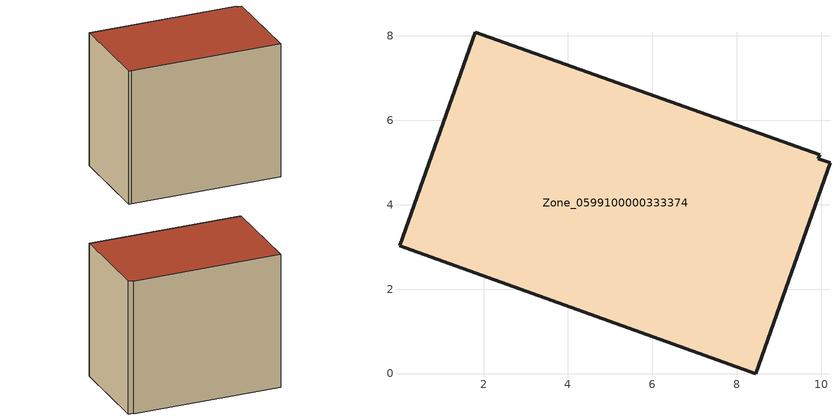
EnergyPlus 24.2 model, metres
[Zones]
Zone_0599100000333374
 floor ground (C_G): 9.96,5.19 9.93,5.09 10.21,4.99 8.44,0 0.14,2.98 0.01,3.03 1.8,8.08 z0.47
 wall outside (C_F): 8.44,0 10.21,4.99 9.93,5.09 9.96,5.19 1.8,8.08 0.01,3.03 0.14,2.98 8.44,0 z0.47:8.4
 roof outside (C_R): 9.93,5.09 9.96,5.19 1.8,8.08 0.01,3.03 0.14,2.98 8.44,0 10.21,4.99 z8.4
[BUILDING]
Pand.0599100000333374: North Axis=0; Terrain=City; Loads Convergence Tolerance Value=0.04; Temperature Convergence Tolerance Value=0.4; Solar Distribution=FullExterior; Maximum Number of Warmup Days=25; Minimum Number of Warmup Days=1
[Site:Location]
Rotterdam.The.Hague.AP_ZH_NLD Design_Conditions: Latitude=51.96; Longitude=4.45; Time Zone=1; Elevation=-4.5
[SITE:GROUNDTEMPERATURE:BUILDINGSURFACE]
18, 18, 18, 18, 18, 18, 18, 18, 18, 18, 18, 18
[MATERIAL] Thermal Absorptance=0.9; Solar Absorptance=0.7; Visible Absorptance=0.7
Name | Roughness | Thickness | Conductivity | Density | Specific Heat
G.TI.1975-1991 | MediumSmooth | 0.15 | 0.288461 | 540 | 1210
F.TI.1975-1991 | Rough | 0.3 | 0.230769 | 1920 | 840
R.TI.1975-1991 | MediumRough | 0.2 | 0.153846 | 1500 | 1000
[CONSTRUCTION]
C_G: G.TI.1975-1991
C_F: F.TI.1975-1991
C_R: R.TI.1975-1991
[ZONE]
Zone_0599100000333374: Type=1; Multiplier=1; Ceiling Height=Autocalculate; Volume=Autocalculate; Floor Area=autocalculate; Part of Total Floor Area=Yes
[ZONEINFILTRATION:DESIGNFLOWRATE]
Infil_Zone_0599100000333374: Zone or ZoneList or Space or SpaceList=Zone_0599100000333374; Schedule=AlwaysOn; Design Flow Rate Calculation Method=Flow/Area; Flow Rate per Floor Area=0.003; Constant Term Coefficient=1; Temperature Term Coefficient=0; Velocity Term Coefficient=0; Velocity Squared Term Coefficient=0
[HVACTEMPLATE:ZONE:IDEALLOADSAIRSYSTEM]
Zone_0599100000333374: Maximum Heating Supply Air Temperature=50; Minimum Cooling Supply Air Temperature=13; Maximum Heating Supply Air Humidity Ratio=0.0156; Minimum Cooling Supply Air Humidity Ratio=0.0077; Heating Limit=NoLimit; Cooling Limit=NoLimit; Dehumidification Control Type=ConstantSensibleHeatRatio; Cooling Sensible Heat Ratio=0.7; Dehumidification Setpoint=60; Humidification Control Type=None; Humidification Setpoint=30; Outdoor Air Method=None; Outdoor Air Flow Rate per Person=0.00944; Outdoor Air Flow Rate per Zone Floor Area=0; Outdoor Air Flow Rate per Zone=0; Demand Controlled Ventilation Type=None; Outdoor Air Economizer Type=NoEconomizer; Heat Recovery Type=None; Sensible Heat Recovery Effectiveness=0.7; Latent Heat Recovery Effectiveness=0.65
[ZONECONTROL:THERMOSTAT]
ThermostatControl_Zone_0599100000333374: Zone or ZoneList=Zone_0599100000333374; Control Type Schedule=DualSetpointControlType; Control 1=Thermostat_Zone_0599100000333374; Temperature Difference Between Cutout And Setpoint=0
[THERMOSTATSETPOINT:DUALSETPOINT]
Thermostat_Zone_0599100000333374: Heating Setpoint Temperature Schedule=HeatingSetpoint_Zone_0599100000333374; Cooling Setpoint Temperature Schedule=CoolingSetpoint_Zone_0599100000333374
[SCHEDULE:COMPACT]
HeatingSetpoint_Zone_0599100000333374: Through: 12/31, For: AllDays, Until: 24:00, 21
CoolingSetpoint_Zone_0599100000333374: Through: 12/31, For: AllDays, Until: 24:00, 24
DualSetpointControlType: Through: 12/31, For: AllDays, Until: 24:00, 4
AlwaysOn: Through: 12/31, For: AllDays, Until: 24:00, 1
